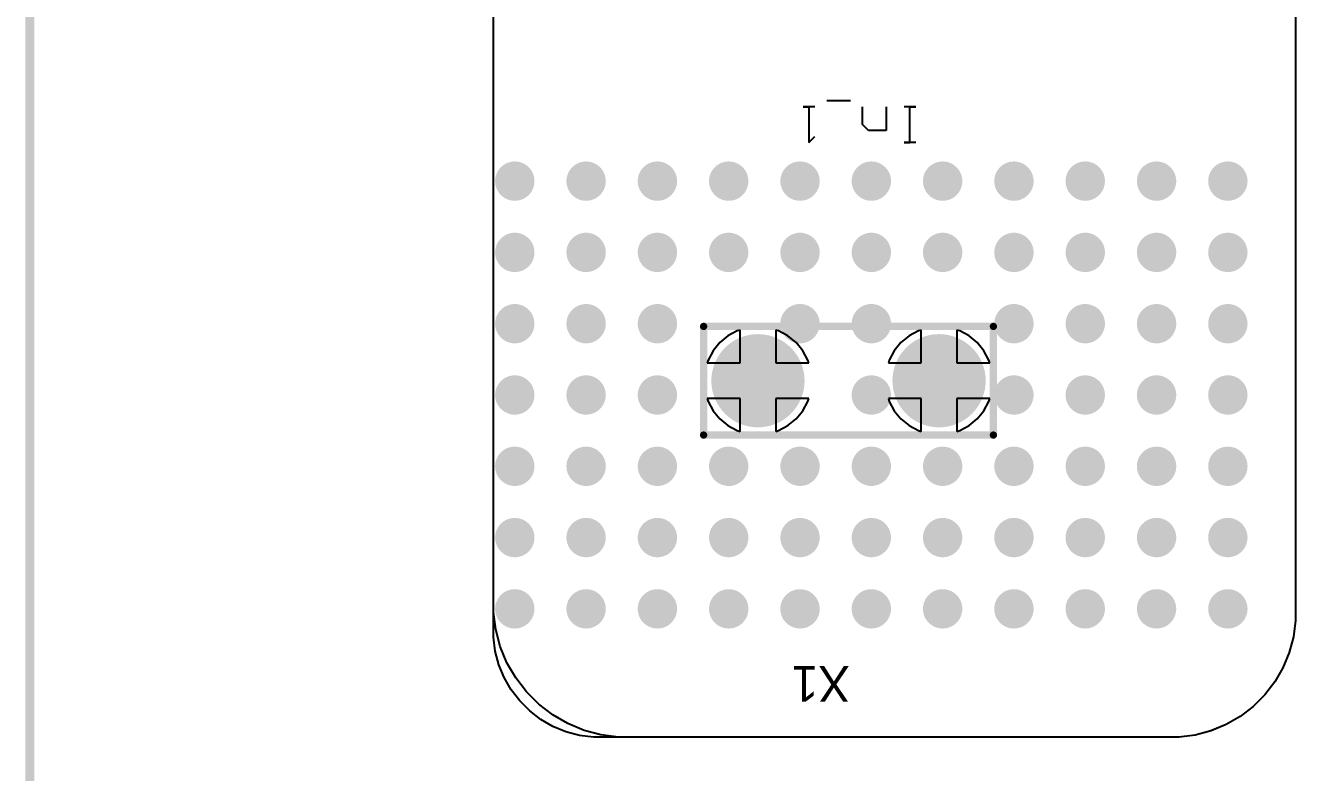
# Model space of a CAD drawing. Header units: millimetres. Extents: x -4 to 213, y -4 to 210.
# Drawn here: x 22.27 to 57.9, y 59.41 to 80.37 of the extents above; entities that cross this region are included whole.
import ezdxf

# ---------------------------------------------------------------- set-up
doc = ezdxf.new("R2010")
doc.units = ezdxf.units.MM
for name, color, linetype in [('BottomLayer', 5, 'Continuous'), ('BottomSolder', 6, 'Continuous'), ('Mechanical1', 6, 'Continuous'), ('MultiLayer', 9, 'Continuous'), ('PadHoleLayer', 156, 'Continuous'), ('TopLayer', 1, 'Continuous'), ('TopOverlay', 2, 'Continuous'), ('TopSolder', 216, 'Continuous'), ('ViaHoleLayer', 16, 'Continuous')]:
    doc.layers.add(name, color=color, linetype=linetype)

# ---------------------------------------------------------------- blocks, each defined once
blk = doc.blocks.new('63849_1_INSULATOR_154719_1__29')
at = {"layer": 'BottomLayer', "const_width": 1.206}
for points in [[(-0.603, 0, 1), (0.603, 0, 1)], [(4.477, 0, 1), (5.683, 0, 1)]]:
    blk.add_lwpolyline(points, format="xyb", close=True, dxfattribs=at)
at = {"layer": 'BottomSolder', "const_width": 1.308}
for points in [[(-0.654, 0, 1), (0.654, 0, 1)], [(4.426, 0, 1), (5.734, 0, 1)]]:
    blk.add_lwpolyline(points, format="xyb", close=True, dxfattribs=at)
at = {"layer": 'MultiLayer', "const_width": 1.206}
for points in [[(-0.603, 0, 1), (0.603, 0, 1)], [(4.477, 0, 1), (5.683, 0, 1)]]:
    blk.add_lwpolyline(points, format="xyb", close=True, dxfattribs=at)
at = {"layer": 'PadHoleLayer', "const_width": 0.75}
for points in [[(-0.375, 0, 1), (0.375, 0, 1)], [(4.705, 0, 1), (5.455, 0, 1)]]:
    blk.add_lwpolyline(points, format="xyb", close=True, dxfattribs=at)
at = {"layer": 'TopLayer', "const_width": 1.206}
for points in [[(-0.603, 0, 1), (0.603, 0, 1)], [(4.477, 0, 1), (5.683, 0, 1)]]:
    blk.add_lwpolyline(points, format="xyb", close=True, dxfattribs=at)
at = {"layer": 'TopOverlay', "const_width": 0.203}
for points in [[(-1.524, -1.524), (-1.524, 1.524)], [(-1.524, 1.524), (6.604, 1.524)], [(6.604, -1.524), (6.604, 1.524)], [(-1.524, -1.524), (6.604, -1.524)]]:
    blk.add_lwpolyline(points, dxfattribs=at)
at = {"layer": 'TopOverlay', "const_width": 0.102}
for points in [[(-1.575, 1.524, 1), (-1.473, 1.524, 1)], [(-1.575, 1.524, 1), (-1.473, 1.524, 1)], [(6.553, 1.524, 1), (6.655, 1.524, 1)], [(6.553, 1.524, 1), (6.655, 1.524, 1)], [(-1.575, -1.524, 1), (-1.473, -1.524, 1)], [(-1.575, -1.524, 1), (-1.473, -1.524, 1)], [(6.553, -1.524, 1), (6.655, -1.524, 1)], [(6.553, -1.524, 1), (6.655, -1.524, 1)]]:
    blk.add_lwpolyline(points, format="xyb", close=True, dxfattribs=at)
at = {"layer": 'TopSolder', "const_width": 1.308}
for points in [[(-0.654, 0, 1), (0.654, 0, 1)], [(4.426, 0, 1), (5.734, 0, 1)]]:
    blk.add_lwpolyline(points, format="xyb", close=True, dxfattribs=at)

msp = doc.modelspace()

# ---------------------------------------------------------------- linework, layer by layer
at = {"layer": 'BottomLayer'}
for p, q in [((35.4, 63.4), (35.4, 110.4)), ((57.9, 110.4), (57.9, 63.9)), ((57.9, 63.9), (57.9, 63.671)), ((57.9, 63.671), (57.84, 63.216)), ((35.4, 63.203), (35.4, 63.4)), ((35.4, 63.4), (35.4, 63.4)), ((35.451, 62.813), (35.4, 63.203)), ((57.84, 63.216), (57.721, 62.773)), ((35.553, 62.434), (35.451, 62.813)), ((57.721, 62.773), (57.546, 62.349)), ((35.704, 62.07), (35.553, 62.434)), ((57.546, 62.349), (57.316, 61.951)), ((35.9, 61.73), (35.704, 62.07)), ((36.14, 61.418), (35.9, 61.73)), ((57.316, 61.951), (57.037, 61.587)), ((36.418, 61.14), (36.14, 61.418)), ((57.037, 61.587), (56.713, 61.263)), ((36.73, 60.9), (36.418, 61.14)), ((56.349, 60.984), (55.951, 60.754)), ((56.713, 61.263), (56.349, 60.984)), ((37.07, 60.704), (36.73, 60.9)), ((37.434, 60.553), (37.07, 60.704)), ((55.527, 60.579), (55.084, 60.46)), ((55.951, 60.754), (55.527, 60.579)), ((37.813, 60.451), (37.434, 60.553)), ((38.203, 60.4), (37.813, 60.451)), ((38.4, 60.4), (38.203, 60.4)), ((54.4, 60.4), (38.4, 60.4)), ((54.629, 60.4), (54.4, 60.4)), ((54.4, 60.4), (54.4, 60.4)), ((54.4, 60.4), (54.4, 60.4)), ((55.084, 60.46), (54.629, 60.4))]:
    msp.add_line(p, q, dxfattribs=at)
at = {"layer": 'BottomLayer', "const_width": 0.45}
for points in [[(35.775, 76, 1), (36.225, 76, 1)], [(37.775, 76, 1), (38.225, 76, 1)], [(39.775, 76, 1), (40.225, 76, 1)], [(41.775, 76, 1), (42.225, 76, 1)], [(43.775, 76, 1), (44.225, 76, 1)], [(45.775, 76, 1), (46.225, 76, 1)], [(47.775, 76, 1), (48.225, 76, 1)], [(49.775, 76, 1), (50.225, 76, 1)], [(51.775, 76, 1), (52.225, 76, 1)], [(53.775, 76, 1), (54.225, 76, 1)], [(55.775, 76, 1), (56.225, 76, 1)], [(35.775, 74, 1), (36.225, 74, 1)], [(37.775, 74, 1), (38.225, 74, 1)], [(39.775, 74, 1), (40.225, 74, 1)], [(41.775, 74, 1), (42.225, 74, 1)], [(43.775, 74, 1), (44.225, 74, 1)], [(45.775, 74, 1), (46.225, 74, 1)], [(47.775, 74, 1), (48.225, 74, 1)], [(49.775, 74, 1), (50.225, 74, 1)], [(51.775, 74, 1), (52.225, 74, 1)], [(53.775, 74, 1), (54.225, 74, 1)], [(55.775, 74, 1), (56.225, 74, 1)], [(35.775, 72, 1), (36.225, 72, 1)], [(37.775, 72, 1), (38.225, 72, 1)], [(39.775, 72, 1), (40.225, 72, 1)], [(43.775, 72, 1), (44.225, 72, 1)], [(45.775, 72, 1), (46.225, 72, 1)], [(49.775, 72, 1), (50.225, 72, 1)], [(51.775, 72, 1), (52.225, 72, 1)], [(53.775, 72, 1), (54.225, 72, 1)], [(55.775, 72, 1), (56.225, 72, 1)], [(35.775, 70, 1), (36.225, 70, 1)], [(37.775, 70, 1), (38.225, 70, 1)], [(39.775, 70, 1), (40.225, 70, 1)], [(45.775, 70, 1), (46.225, 70, 1)], [(49.775, 70, 1), (50.225, 70, 1)], [(51.775, 70, 1), (52.225, 70, 1)], [(53.775, 70, 1), (54.225, 70, 1)], [(55.775, 70, 1), (56.225, 70, 1)], [(35.775, 68, 1), (36.225, 68, 1)], [(37.775, 68, 1), (38.225, 68, 1)], [(39.775, 68, 1), (40.225, 68, 1)], [(41.775, 68, 1), (42.225, 68, 1)], [(43.775, 68, 1), (44.225, 68, 1)], [(45.775, 68, 1), (46.225, 68, 1)], [(47.775, 68, 1), (48.225, 68, 1)], [(49.775, 68, 1), (50.225, 68, 1)], [(51.775, 68, 1), (52.225, 68, 1)], [(53.775, 68, 1), (54.225, 68, 1)], [(55.775, 68, 1), (56.225, 68, 1)], [(35.775, 66, 1), (36.225, 66, 1)], [(37.775, 66, 1), (38.225, 66, 1)], [(39.775, 66, 1), (40.225, 66, 1)], [(41.775, 66, 1), (42.225, 66, 1)], [(43.775, 66, 1), (44.225, 66, 1)], [(45.775, 66, 1), (46.225, 66, 1)], [(47.775, 66, 1), (48.225, 66, 1)], [(49.775, 66, 1), (50.225, 66, 1)], [(51.775, 66, 1), (52.225, 66, 1)], [(53.775, 66, 1), (54.225, 66, 1)], [(55.775, 66, 1), (56.225, 66, 1)], [(35.775, 64, 1), (36.225, 64, 1)], [(37.775, 64, 1), (38.225, 64, 1)], [(39.775, 64, 1), (40.225, 64, 1)], [(41.775, 64, 1), (42.225, 64, 1)], [(43.775, 64, 1), (44.225, 64, 1)], [(45.775, 64, 1), (46.225, 64, 1)], [(47.775, 64, 1), (48.225, 64, 1)], [(49.775, 64, 1), (50.225, 64, 1)], [(51.775, 64, 1), (52.225, 64, 1)], [(53.775, 64, 1), (54.225, 64, 1)], [(55.775, 64, 1), (56.225, 64, 1)]]:
    msp.add_lwpolyline(points, format="xyb", close=True, dxfattribs=at)
at = {"layer": 'BottomSolder', "const_width": 0.552}
for points in [[(35.724, 76, 1), (36.276, 76, 1)], [(37.724, 76, 1), (38.276, 76, 1)], [(39.724, 76, 1), (40.276, 76, 1)], [(41.724, 76, 1), (42.276, 76, 1)], [(43.724, 76, 1), (44.276, 76, 1)], [(45.724, 76, 1), (46.276, 76, 1)], [(47.724, 76, 1), (48.276, 76, 1)], [(49.724, 76, 1), (50.276, 76, 1)], [(51.724, 76, 1), (52.276, 76, 1)], [(53.724, 76, 1), (54.276, 76, 1)], [(55.724, 76, 1), (56.276, 76, 1)], [(35.724, 74, 1), (36.276, 74, 1)], [(37.724, 74, 1), (38.276, 74, 1)], [(39.724, 74, 1), (40.276, 74, 1)], [(41.724, 74, 1), (42.276, 74, 1)], [(43.724, 74, 1), (44.276, 74, 1)], [(45.724, 74, 1), (46.276, 74, 1)], [(47.724, 74, 1), (48.276, 74, 1)], [(49.724, 74, 1), (50.276, 74, 1)], [(51.724, 74, 1), (52.276, 74, 1)], [(53.724, 74, 1), (54.276, 74, 1)], [(55.724, 74, 1), (56.276, 74, 1)], [(35.724, 72, 1), (36.276, 72, 1)], [(37.724, 72, 1), (38.276, 72, 1)], [(39.724, 72, 1), (40.276, 72, 1)], [(43.724, 72, 1), (44.276, 72, 1)], [(45.724, 72, 1), (46.276, 72, 1)], [(49.724, 72, 1), (50.276, 72, 1)], [(51.724, 72, 1), (52.276, 72, 1)], [(53.724, 72, 1), (54.276, 72, 1)], [(55.724, 72, 1), (56.276, 72, 1)], [(35.724, 70, 1), (36.276, 70, 1)], [(37.724, 70, 1), (38.276, 70, 1)], [(39.724, 70, 1), (40.276, 70, 1)], [(45.724, 70, 1), (46.276, 70, 1)], [(49.724, 70, 1), (50.276, 70, 1)], [(51.724, 70, 1), (52.276, 70, 1)], [(53.724, 70, 1), (54.276, 70, 1)], [(55.724, 70, 1), (56.276, 70, 1)], [(35.724, 68, 1), (36.276, 68, 1)], [(37.724, 68, 1), (38.276, 68, 1)], [(39.724, 68, 1), (40.276, 68, 1)], [(41.724, 68, 1), (42.276, 68, 1)], [(43.724, 68, 1), (44.276, 68, 1)], [(45.724, 68, 1), (46.276, 68, 1)], [(47.724, 68, 1), (48.276, 68, 1)], [(49.724, 68, 1), (50.276, 68, 1)], [(51.724, 68, 1), (52.276, 68, 1)], [(53.724, 68, 1), (54.276, 68, 1)], [(55.724, 68, 1), (56.276, 68, 1)], [(35.724, 66, 1), (36.276, 66, 1)], [(37.724, 66, 1), (38.276, 66, 1)], [(39.724, 66, 1), (40.276, 66, 1)], [(41.724, 66, 1), (42.276, 66, 1)], [(43.724, 66, 1), (44.276, 66, 1)], [(45.724, 66, 1), (46.276, 66, 1)], [(47.724, 66, 1), (48.276, 66, 1)], [(49.724, 66, 1), (50.276, 66, 1)], [(51.724, 66, 1), (52.276, 66, 1)], [(53.724, 66, 1), (54.276, 66, 1)], [(55.724, 66, 1), (56.276, 66, 1)], [(35.724, 64, 1), (36.276, 64, 1)], [(37.724, 64, 1), (38.276, 64, 1)], [(39.724, 64, 1), (40.276, 64, 1)], [(41.724, 64, 1), (42.276, 64, 1)], [(43.724, 64, 1), (44.276, 64, 1)], [(45.724, 64, 1), (46.276, 64, 1)], [(47.724, 64, 1), (48.276, 64, 1)], [(49.724, 64, 1), (50.276, 64, 1)], [(51.724, 64, 1), (52.276, 64, 1)], [(53.724, 64, 1), (54.276, 64, 1)], [(55.724, 64, 1), (56.276, 64, 1)]]:
    msp.add_lwpolyline(points, format="xyb", close=True, dxfattribs=at)
at = {"layer": 'Mechanical1', "const_width": 0.254}
msp.add_lwpolyline([(22.4, 30.4), (22.4, 178.4)], dxfattribs=at)
at = {"layer": 'MultiLayer', "const_width": 0.45}
for points in [[(35.775, 76, 1), (36.225, 76, 1)], [(37.775, 76, 1), (38.225, 76, 1)], [(39.775, 76, 1), (40.225, 76, 1)], [(41.775, 76, 1), (42.225, 76, 1)], [(43.775, 76, 1), (44.225, 76, 1)], [(45.775, 76, 1), (46.225, 76, 1)], [(47.775, 76, 1), (48.225, 76, 1)], [(49.775, 76, 1), (50.225, 76, 1)], [(51.775, 76, 1), (52.225, 76, 1)], [(53.775, 76, 1), (54.225, 76, 1)], [(55.775, 76, 1), (56.225, 76, 1)], [(35.775, 74, 1), (36.225, 74, 1)], [(37.775, 74, 1), (38.225, 74, 1)], [(39.775, 74, 1), (40.225, 74, 1)], [(41.775, 74, 1), (42.225, 74, 1)], [(43.775, 74, 1), (44.225, 74, 1)], [(45.775, 74, 1), (46.225, 74, 1)], [(47.775, 74, 1), (48.225, 74, 1)], [(49.775, 74, 1), (50.225, 74, 1)], [(51.775, 74, 1), (52.225, 74, 1)], [(53.775, 74, 1), (54.225, 74, 1)], [(55.775, 74, 1), (56.225, 74, 1)], [(35.775, 72, 1), (36.225, 72, 1)], [(37.775, 72, 1), (38.225, 72, 1)], [(39.775, 72, 1), (40.225, 72, 1)], [(43.775, 72, 1), (44.225, 72, 1)], [(45.775, 72, 1), (46.225, 72, 1)], [(49.775, 72, 1), (50.225, 72, 1)], [(51.775, 72, 1), (52.225, 72, 1)], [(53.775, 72, 1), (54.225, 72, 1)], [(55.775, 72, 1), (56.225, 72, 1)], [(35.775, 70, 1), (36.225, 70, 1)], [(37.775, 70, 1), (38.225, 70, 1)], [(39.775, 70, 1), (40.225, 70, 1)], [(45.775, 70, 1), (46.225, 70, 1)], [(49.775, 70, 1), (50.225, 70, 1)], [(51.775, 70, 1), (52.225, 70, 1)], [(53.775, 70, 1), (54.225, 70, 1)], [(55.775, 70, 1), (56.225, 70, 1)], [(35.775, 68, 1), (36.225, 68, 1)], [(37.775, 68, 1), (38.225, 68, 1)], [(39.775, 68, 1), (40.225, 68, 1)], [(41.775, 68, 1), (42.225, 68, 1)], [(43.775, 68, 1), (44.225, 68, 1)], [(45.775, 68, 1), (46.225, 68, 1)], [(47.775, 68, 1), (48.225, 68, 1)], [(49.775, 68, 1), (50.225, 68, 1)], [(51.775, 68, 1), (52.225, 68, 1)], [(53.775, 68, 1), (54.225, 68, 1)], [(55.775, 68, 1), (56.225, 68, 1)], [(35.775, 66, 1), (36.225, 66, 1)], [(37.775, 66, 1), (38.225, 66, 1)], [(39.775, 66, 1), (40.225, 66, 1)], [(41.775, 66, 1), (42.225, 66, 1)], [(43.775, 66, 1), (44.225, 66, 1)], [(45.775, 66, 1), (46.225, 66, 1)], [(47.775, 66, 1), (48.225, 66, 1)], [(49.775, 66, 1), (50.225, 66, 1)], [(51.775, 66, 1), (52.225, 66, 1)], [(53.775, 66, 1), (54.225, 66, 1)], [(55.775, 66, 1), (56.225, 66, 1)], [(35.775, 64, 1), (36.225, 64, 1)], [(37.775, 64, 1), (38.225, 64, 1)], [(39.775, 64, 1), (40.225, 64, 1)], [(41.775, 64, 1), (42.225, 64, 1)], [(43.775, 64, 1), (44.225, 64, 1)], [(45.775, 64, 1), (46.225, 64, 1)], [(47.775, 64, 1), (48.225, 64, 1)], [(49.775, 64, 1), (50.225, 64, 1)], [(51.775, 64, 1), (52.225, 64, 1)], [(53.775, 64, 1), (54.225, 64, 1)], [(55.775, 64, 1), (56.225, 64, 1)]]:
    msp.add_lwpolyline(points, format="xyb", close=True, dxfattribs=at)
at = {"layer": 'TopLayer'}
for p, q in [((35.4, 64.15), (35.4, 110.28)), ((57.9, 110.4), (57.9, 63.9)), ((41.979, 71.659), (41.75, 71.47)), ((42.241, 71.799), (41.979, 71.659)), ((42.32, 71.823), (42.241, 71.799)), ((42.32, 70.9), (42.32, 71.823)), ((43.399, 71.799), (43.32, 71.823)), ((43.32, 71.823), (43.32, 70.9)), ((43.661, 71.659), (43.399, 71.799)), ((43.89, 71.47), (43.661, 71.659)), ((47.059, 71.659), (46.83, 71.47)), ((47.321, 71.799), (47.059, 71.659)), ((47.4, 71.823), (47.321, 71.799)), ((47.4, 70.9), (47.4, 71.823)), ((48.479, 71.799), (48.4, 71.823)), ((48.4, 71.823), (48.4, 70.9)), ((48.741, 71.659), (48.479, 71.799)), ((48.97, 71.47), (48.741, 71.659)), ((41.75, 71.47), (41.561, 71.241)), ((44.079, 71.241), (43.89, 71.47)), ((46.83, 71.47), (46.641, 71.241)), ((49.159, 71.241), (48.97, 71.47)), ((41.421, 70.979), (41.397, 70.9)), ((41.397, 70.9), (42.32, 70.9)), ((41.561, 71.241), (41.421, 70.979)), ((43.32, 70.9), (44.243, 70.9)), ((44.219, 70.979), (44.079, 71.241)), ((44.243, 70.9), (44.219, 70.979)), ((46.501, 70.979), (46.477, 70.9)), ((46.477, 70.9), (47.4, 70.9)), ((46.641, 71.241), (46.501, 70.979)), ((48.4, 70.9), (49.323, 70.9)), ((49.299, 70.979), (49.159, 71.241)), ((49.323, 70.9), (49.299, 70.979)), ((42.32, 69.9), (41.397, 69.9)), ((41.397, 69.9), (41.421, 69.821)), ((42.32, 68.977), (42.32, 69.9)), ((44.243, 69.9), (43.32, 69.9)), ((43.32, 69.9), (43.32, 68.977)), ((44.219, 69.821), (44.243, 69.9)), ((47.4, 69.9), (46.477, 69.9)), ((46.477, 69.9), (46.501, 69.821)), ((47.4, 68.977), (47.4, 69.9)), ((49.323, 69.9), (48.4, 69.9)), ((48.4, 69.9), (48.4, 68.977)), ((49.299, 69.821), (49.323, 69.9)), ((41.421, 69.821), (41.561, 69.559)), ((41.561, 69.559), (41.75, 69.33)), ((43.89, 69.33), (44.079, 69.559)), ((44.079, 69.559), (44.219, 69.821)), ((46.501, 69.821), (46.641, 69.559)), ((46.641, 69.559), (46.83, 69.33)), ((48.97, 69.33), (49.159, 69.559)), ((49.159, 69.559), (49.299, 69.821)), ((41.75, 69.33), (41.979, 69.141)), ((41.979, 69.141), (42.241, 69.001)), ((43.399, 69.001), (43.661, 69.141)), ((43.661, 69.141), (43.89, 69.33)), ((46.83, 69.33), (47.059, 69.141)), ((47.059, 69.141), (47.321, 69.001)), ((48.479, 69.001), (48.741, 69.141)), ((48.741, 69.141), (48.97, 69.33)), ((42.241, 69.001), (42.32, 68.977)), ((43.32, 68.977), (43.399, 69.001)), ((47.321, 69.001), (47.4, 68.977)), ((48.4, 68.977), (48.479, 69.001)), ((35.4, 63.904), (35.4, 64.15)), ((35.464, 63.417), (35.4, 63.904)), ((57.9, 63.9), (57.9, 63.9)), ((57.9, 63.9), (57.9, 63.67)), ((35.591, 62.942), (35.464, 63.417)), ((57.9, 63.67), (57.84, 63.215)), ((57.84, 63.215), (57.721, 62.772)), ((35.78, 62.488), (35.591, 62.942)), ((57.721, 62.772), (57.546, 62.349)), ((36.025, 62.062), (35.78, 62.488)), ((57.546, 62.349), (57.316, 61.951)), ((36.325, 61.672), (36.025, 62.062)), ((36.672, 61.325), (36.325, 61.672)), ((57.316, 61.951), (57.037, 61.587)), ((37.062, 61.025), (36.672, 61.325)), ((57.037, 61.587), (56.713, 61.263)), ((37.488, 60.78), (37.062, 61.025)), ((56.349, 60.984), (55.951, 60.754)), ((56.713, 61.263), (56.349, 60.984)), ((37.942, 60.591), (37.488, 60.78)), ((38.417, 60.464), (37.942, 60.591)), ((55.528, 60.579), (55.085, 60.46)), ((55.951, 60.754), (55.528, 60.579)), ((38.904, 60.4), (38.417, 60.464)), ((39.15, 60.4), (38.904, 60.4)), ((54.4, 60.4), (39.15, 60.4)), ((54.63, 60.4), (54.4, 60.4)), ((55.085, 60.46), (54.63, 60.4))]:
    msp.add_line(p, q, dxfattribs=at)
at = {"layer": 'TopLayer', "const_width": 0.45}
for points in [[(35.775, 76, 1), (36.225, 76, 1)], [(37.775, 76, 1), (38.225, 76, 1)], [(39.775, 76, 1), (40.225, 76, 1)], [(41.775, 76, 1), (42.225, 76, 1)], [(43.775, 76, 1), (44.225, 76, 1)], [(45.775, 76, 1), (46.225, 76, 1)], [(47.775, 76, 1), (48.225, 76, 1)], [(49.775, 76, 1), (50.225, 76, 1)], [(51.775, 76, 1), (52.225, 76, 1)], [(53.775, 76, 1), (54.225, 76, 1)], [(55.775, 76, 1), (56.225, 76, 1)], [(35.775, 74, 1), (36.225, 74, 1)], [(37.775, 74, 1), (38.225, 74, 1)], [(39.775, 74, 1), (40.225, 74, 1)], [(41.775, 74, 1), (42.225, 74, 1)], [(43.775, 74, 1), (44.225, 74, 1)], [(45.775, 74, 1), (46.225, 74, 1)], [(47.775, 74, 1), (48.225, 74, 1)], [(49.775, 74, 1), (50.225, 74, 1)], [(51.775, 74, 1), (52.225, 74, 1)], [(53.775, 74, 1), (54.225, 74, 1)], [(55.775, 74, 1), (56.225, 74, 1)], [(35.775, 72, 1), (36.225, 72, 1)], [(37.775, 72, 1), (38.225, 72, 1)], [(39.775, 72, 1), (40.225, 72, 1)], [(43.775, 72, 1), (44.225, 72, 1)], [(45.775, 72, 1), (46.225, 72, 1)], [(49.775, 72, 1), (50.225, 72, 1)], [(51.775, 72, 1), (52.225, 72, 1)], [(53.775, 72, 1), (54.225, 72, 1)], [(55.775, 72, 1), (56.225, 72, 1)], [(35.775, 70, 1), (36.225, 70, 1)], [(37.775, 70, 1), (38.225, 70, 1)], [(39.775, 70, 1), (40.225, 70, 1)], [(45.775, 70, 1), (46.225, 70, 1)], [(49.775, 70, 1), (50.225, 70, 1)], [(51.775, 70, 1), (52.225, 70, 1)], [(53.775, 70, 1), (54.225, 70, 1)], [(55.775, 70, 1), (56.225, 70, 1)], [(35.775, 68, 1), (36.225, 68, 1)], [(37.775, 68, 1), (38.225, 68, 1)], [(39.775, 68, 1), (40.225, 68, 1)], [(41.775, 68, 1), (42.225, 68, 1)], [(43.775, 68, 1), (44.225, 68, 1)], [(45.775, 68, 1), (46.225, 68, 1)], [(47.775, 68, 1), (48.225, 68, 1)], [(49.775, 68, 1), (50.225, 68, 1)], [(51.775, 68, 1), (52.225, 68, 1)], [(53.775, 68, 1), (54.225, 68, 1)], [(55.775, 68, 1), (56.225, 68, 1)], [(35.775, 66, 1), (36.225, 66, 1)], [(37.775, 66, 1), (38.225, 66, 1)], [(39.775, 66, 1), (40.225, 66, 1)], [(41.775, 66, 1), (42.225, 66, 1)], [(43.775, 66, 1), (44.225, 66, 1)], [(45.775, 66, 1), (46.225, 66, 1)], [(47.775, 66, 1), (48.225, 66, 1)], [(49.775, 66, 1), (50.225, 66, 1)], [(51.775, 66, 1), (52.225, 66, 1)], [(53.775, 66, 1), (54.225, 66, 1)], [(55.775, 66, 1), (56.225, 66, 1)], [(35.775, 64, 1), (36.225, 64, 1)], [(37.775, 64, 1), (38.225, 64, 1)], [(39.775, 64, 1), (40.225, 64, 1)], [(41.775, 64, 1), (42.225, 64, 1)], [(43.775, 64, 1), (44.225, 64, 1)], [(45.775, 64, 1), (46.225, 64, 1)], [(47.775, 64, 1), (48.225, 64, 1)], [(49.775, 64, 1), (50.225, 64, 1)], [(51.775, 64, 1), (52.225, 64, 1)], [(53.775, 64, 1), (54.225, 64, 1)], [(55.775, 64, 1), (56.225, 64, 1)]]:
    msp.add_lwpolyline(points, format="xyb", close=True, dxfattribs=at)
at = {"layer": 'TopOverlay'}
for p, q in [((44.418, 78.083), (44.084, 78.083)), ((44.084, 78.083), (44.251, 78.083)), ((44.251, 78.083), (44.251, 77.084)), ((45.417, 78.25), (44.751, 78.25)), ((45.75, 77.584), (45.75, 78.083)), ((46.417, 78.083), (46.417, 77.417)), ((47.25, 78.083), (46.917, 78.083)), ((47.083, 77.084), (47.083, 78.083)), ((47.083, 78.083), (47.25, 78.083)), ((45.917, 77.417), (45.75, 77.584)), ((46.417, 77.417), (45.917, 77.417)), ((44.251, 77.084), (44.418, 77.25)), ((47.25, 77.084), (46.917, 77.084)), ((46.917, 77.084), (47.083, 77.084))]:
    msp.add_line(p, q, dxfattribs=at)
at = {"layer": 'TopSolder', "const_width": 0.552}
for points in [[(35.724, 76, 1), (36.276, 76, 1)], [(37.724, 76, 1), (38.276, 76, 1)], [(39.724, 76, 1), (40.276, 76, 1)], [(41.724, 76, 1), (42.276, 76, 1)], [(43.724, 76, 1), (44.276, 76, 1)], [(45.724, 76, 1), (46.276, 76, 1)], [(47.724, 76, 1), (48.276, 76, 1)], [(49.724, 76, 1), (50.276, 76, 1)], [(51.724, 76, 1), (52.276, 76, 1)], [(53.724, 76, 1), (54.276, 76, 1)], [(55.724, 76, 1), (56.276, 76, 1)], [(35.724, 74, 1), (36.276, 74, 1)], [(37.724, 74, 1), (38.276, 74, 1)], [(39.724, 74, 1), (40.276, 74, 1)], [(41.724, 74, 1), (42.276, 74, 1)], [(43.724, 74, 1), (44.276, 74, 1)], [(45.724, 74, 1), (46.276, 74, 1)], [(47.724, 74, 1), (48.276, 74, 1)], [(49.724, 74, 1), (50.276, 74, 1)], [(51.724, 74, 1), (52.276, 74, 1)], [(53.724, 74, 1), (54.276, 74, 1)], [(55.724, 74, 1), (56.276, 74, 1)], [(35.724, 72, 1), (36.276, 72, 1)], [(37.724, 72, 1), (38.276, 72, 1)], [(39.724, 72, 1), (40.276, 72, 1)], [(43.724, 72, 1), (44.276, 72, 1)], [(45.724, 72, 1), (46.276, 72, 1)], [(49.724, 72, 1), (50.276, 72, 1)], [(51.724, 72, 1), (52.276, 72, 1)], [(53.724, 72, 1), (54.276, 72, 1)], [(55.724, 72, 1), (56.276, 72, 1)], [(35.724, 70, 1), (36.276, 70, 1)], [(37.724, 70, 1), (38.276, 70, 1)], [(39.724, 70, 1), (40.276, 70, 1)], [(45.724, 70, 1), (46.276, 70, 1)], [(49.724, 70, 1), (50.276, 70, 1)], [(51.724, 70, 1), (52.276, 70, 1)], [(53.724, 70, 1), (54.276, 70, 1)], [(55.724, 70, 1), (56.276, 70, 1)], [(35.724, 68, 1), (36.276, 68, 1)], [(37.724, 68, 1), (38.276, 68, 1)], [(39.724, 68, 1), (40.276, 68, 1)], [(41.724, 68, 1), (42.276, 68, 1)], [(43.724, 68, 1), (44.276, 68, 1)], [(45.724, 68, 1), (46.276, 68, 1)], [(47.724, 68, 1), (48.276, 68, 1)], [(49.724, 68, 1), (50.276, 68, 1)], [(51.724, 68, 1), (52.276, 68, 1)], [(53.724, 68, 1), (54.276, 68, 1)], [(55.724, 68, 1), (56.276, 68, 1)], [(35.724, 66, 1), (36.276, 66, 1)], [(37.724, 66, 1), (38.276, 66, 1)], [(39.724, 66, 1), (40.276, 66, 1)], [(41.724, 66, 1), (42.276, 66, 1)], [(43.724, 66, 1), (44.276, 66, 1)], [(45.724, 66, 1), (46.276, 66, 1)], [(47.724, 66, 1), (48.276, 66, 1)], [(49.724, 66, 1), (50.276, 66, 1)], [(51.724, 66, 1), (52.276, 66, 1)], [(53.724, 66, 1), (54.276, 66, 1)], [(55.724, 66, 1), (56.276, 66, 1)], [(35.724, 64, 1), (36.276, 64, 1)], [(37.724, 64, 1), (38.276, 64, 1)], [(39.724, 64, 1), (40.276, 64, 1)], [(41.724, 64, 1), (42.276, 64, 1)], [(43.724, 64, 1), (44.276, 64, 1)], [(45.724, 64, 1), (46.276, 64, 1)], [(47.724, 64, 1), (48.276, 64, 1)], [(49.724, 64, 1), (50.276, 64, 1)], [(51.724, 64, 1), (52.276, 64, 1)], [(53.724, 64, 1), (54.276, 64, 1)], [(55.724, 64, 1), (56.276, 64, 1)]]:
    msp.add_lwpolyline(points, format="xyb", close=True, dxfattribs=at)
at = {"layer": 'ViaHoleLayer', "const_width": 0.25}
for points in [[(35.875, 76, 1), (36.125, 76, 1)], [(37.875, 76, 1), (38.125, 76, 1)], [(39.875, 76, 1), (40.125, 76, 1)], [(41.875, 76, 1), (42.125, 76, 1)], [(43.875, 76, 1), (44.125, 76, 1)], [(45.875, 76, 1), (46.125, 76, 1)], [(47.875, 76, 1), (48.125, 76, 1)], [(49.875, 76, 1), (50.125, 76, 1)], [(51.875, 76, 1), (52.125, 76, 1)], [(53.875, 76, 1), (54.125, 76, 1)], [(55.875, 76, 1), (56.125, 76, 1)], [(35.875, 74, 1), (36.125, 74, 1)], [(37.875, 74, 1), (38.125, 74, 1)], [(39.875, 74, 1), (40.125, 74, 1)], [(41.875, 74, 1), (42.125, 74, 1)], [(43.875, 74, 1), (44.125, 74, 1)], [(45.875, 74, 1), (46.125, 74, 1)], [(47.875, 74, 1), (48.125, 74, 1)], [(49.875, 74, 1), (50.125, 74, 1)], [(51.875, 74, 1), (52.125, 74, 1)], [(53.875, 74, 1), (54.125, 74, 1)], [(55.875, 74, 1), (56.125, 74, 1)], [(35.875, 72, 1), (36.125, 72, 1)], [(37.875, 72, 1), (38.125, 72, 1)], [(39.875, 72, 1), (40.125, 72, 1)], [(43.875, 72, 1), (44.125, 72, 1)], [(45.875, 72, 1), (46.125, 72, 1)], [(49.875, 72, 1), (50.125, 72, 1)], [(51.875, 72, 1), (52.125, 72, 1)], [(53.875, 72, 1), (54.125, 72, 1)], [(55.875, 72, 1), (56.125, 72, 1)], [(35.875, 70, 1), (36.125, 70, 1)], [(37.875, 70, 1), (38.125, 70, 1)], [(39.875, 70, 1), (40.125, 70, 1)], [(45.875, 70, 1), (46.125, 70, 1)], [(49.875, 70, 1), (50.125, 70, 1)], [(51.875, 70, 1), (52.125, 70, 1)], [(53.875, 70, 1), (54.125, 70, 1)], [(55.875, 70, 1), (56.125, 70, 1)], [(35.875, 68, 1), (36.125, 68, 1)], [(37.875, 68, 1), (38.125, 68, 1)], [(39.875, 68, 1), (40.125, 68, 1)], [(41.875, 68, 1), (42.125, 68, 1)], [(43.875, 68, 1), (44.125, 68, 1)], [(45.875, 68, 1), (46.125, 68, 1)], [(47.875, 68, 1), (48.125, 68, 1)], [(49.875, 68, 1), (50.125, 68, 1)], [(51.875, 68, 1), (52.125, 68, 1)], [(53.875, 68, 1), (54.125, 68, 1)], [(55.875, 68, 1), (56.125, 68, 1)], [(35.875, 66, 1), (36.125, 66, 1)], [(37.875, 66, 1), (38.125, 66, 1)], [(39.875, 66, 1), (40.125, 66, 1)], [(41.875, 66, 1), (42.125, 66, 1)], [(43.875, 66, 1), (44.125, 66, 1)], [(45.875, 66, 1), (46.125, 66, 1)], [(47.875, 66, 1), (48.125, 66, 1)], [(49.875, 66, 1), (50.125, 66, 1)], [(51.875, 66, 1), (52.125, 66, 1)], [(53.875, 66, 1), (54.125, 66, 1)], [(55.875, 66, 1), (56.125, 66, 1)], [(35.875, 64, 1), (36.125, 64, 1)], [(37.875, 64, 1), (38.125, 64, 1)], [(39.875, 64, 1), (40.125, 64, 1)], [(41.875, 64, 1), (42.125, 64, 1)], [(43.875, 64, 1), (44.125, 64, 1)], [(45.875, 64, 1), (46.125, 64, 1)], [(47.875, 64, 1), (48.125, 64, 1)], [(49.875, 64, 1), (50.125, 64, 1)], [(51.875, 64, 1), (52.125, 64, 1)], [(53.875, 64, 1), (54.125, 64, 1)], [(55.875, 64, 1), (56.125, 64, 1)]]:
    msp.add_lwpolyline(points, format="xyb", close=True, dxfattribs=at)

# ---------------------------------------------------------------- block references
at = {"rotation": 360}
msp.add_blockref('63849_1_INSULATOR_154719_1__29', (42.82, 70.4), dxfattribs=at)

# ---------------------------------------------------------------- texts
at = {"layer": 'TopOverlay'}
msp.add_text('X1', height=1, rotation=180, dxfattribs=at).set_placement((45.4, 62.4))

doc.saveas('drawing.dxf')
